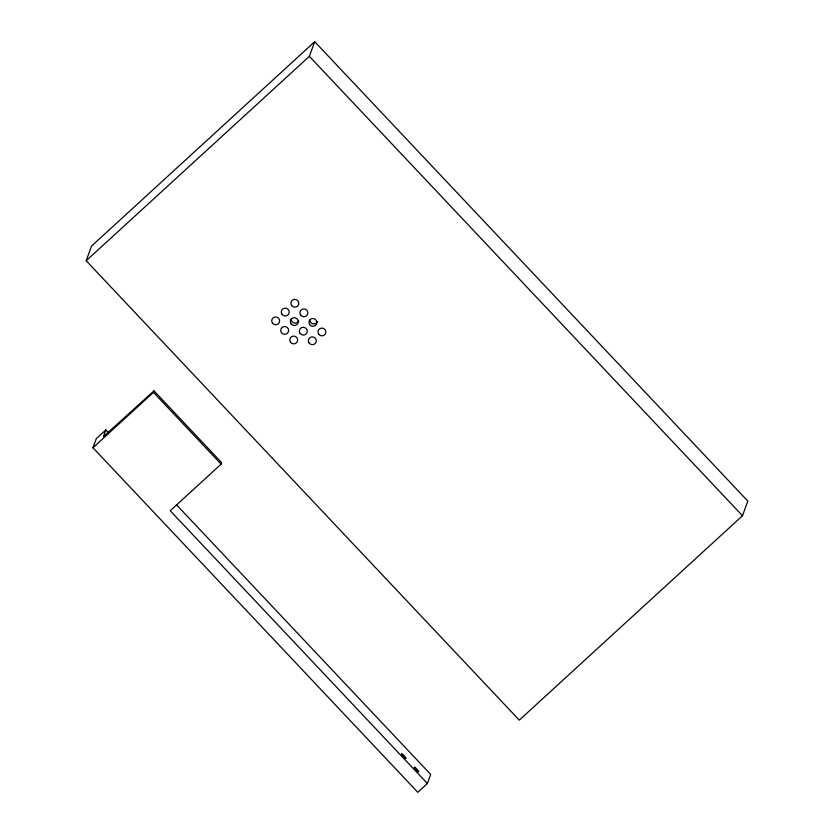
<?xml version="1.0" encoding="UTF-8"?>
<svg xmlns="http://www.w3.org/2000/svg" width="834" height="834" viewBox="0 0 834 834"><rect width="100%" height="100%" fill="white"/><g stroke="black" fill="none" stroke-linecap="round" stroke-linejoin="round"><path stroke-width="1.25" d="M86.183 260.74L91.511 246.093L314.71 41.7L747.817 501.098L742.489 515.746L519.29 720.138L86.183 260.74L309.372 56.347L314.71 41.7M176.37 504.674L430.698 774.442L427.404 783.512L417.803 792.3L92.97 447.754L96.264 438.684L105.866 429.896L108.545 432.731M105.866 429.896L103.416 436.641L153.988 390.875L221.667 462.661L221.125 464.152L170.24 510.742L427.404 783.512M92.97 447.754L153.446 392.366L153.988 390.875M309.372 56.347L742.489 515.746M153.446 392.366L221.125 464.152M298.739 320.944A3.961 3.889 20 0 1 291.181 319.13M317.358 321.716A3.961 3.889 20 0 1 309.81 319.912M414.581 768.031A3.305 0.553 47.5 0 0 418.501 772.003A3.305 0.553 47.5 0 0 416.416 768.687A3.305 0.553 47.5 0 0 414.581 768.031M401.863 754.53A3.305 0.553 47.5 0 0 405.783 758.513A3.305 0.553 47.5 0 0 403.687 755.187A3.305 0.553 47.5 0 0 401.863 754.53M318.724 334.215A3.961 3.889 20 0 0 325.531 333.61A3.961 3.889 20 0 0 321.538 328.085A3.961 3.889 20 0 0 318.724 334.215M309.706 324.645A3.961 3.889 20 0 0 316.513 324.04A3.961 3.889 20 0 0 312.51 318.515A3.961 3.889 20 0 0 309.706 324.645M300.678 315.075A3.961 3.889 20 0 0 307.485 314.47A3.961 3.889 20 0 0 303.493 308.945A3.961 3.889 20 0 0 300.678 315.075M291.65 305.494A3.961 3.889 20 0 0 298.468 304.9A3.961 3.889 20 0 0 294.465 299.375A3.961 3.889 20 0 0 291.65 305.494M282.059 314.293A3.961 3.889 20 0 0 288.866 313.688A3.961 3.889 20 0 0 284.874 308.163A3.961 3.889 20 0 0 282.059 314.293M291.076 323.863A3.961 3.889 20 0 0 297.894 323.269A3.961 3.889 20 0 0 293.891 317.733A3.961 3.889 20 0 0 291.076 323.863M300.104 333.433A3.961 3.889 20 0 0 306.912 332.839A3.961 3.889 20 0 0 302.919 327.303A3.961 3.889 20 0 0 300.104 333.433M309.133 343.014A3.961 3.889 20 0 0 315.94 342.399A3.961 3.889 20 0 0 311.926 336.884A3.961 3.889 20 0 0 309.133 343.014M272.457 323.081A3.961 3.889 20 0 0 279.265 322.487A3.961 3.889 20 0 0 275.272 316.962A3.961 3.889 20 0 0 272.457 323.081M281.475 332.651A3.961 3.889 20 0 0 288.293 332.057A3.961 3.889 20 0 0 284.29 326.532A3.961 3.889 20 0 0 281.475 332.651M290.503 342.221A3.961 3.889 20 0 0 297.311 341.627A3.961 3.889 20 0 0 293.318 336.102A3.961 3.889 20 0 0 290.503 342.221"/></g></svg>
